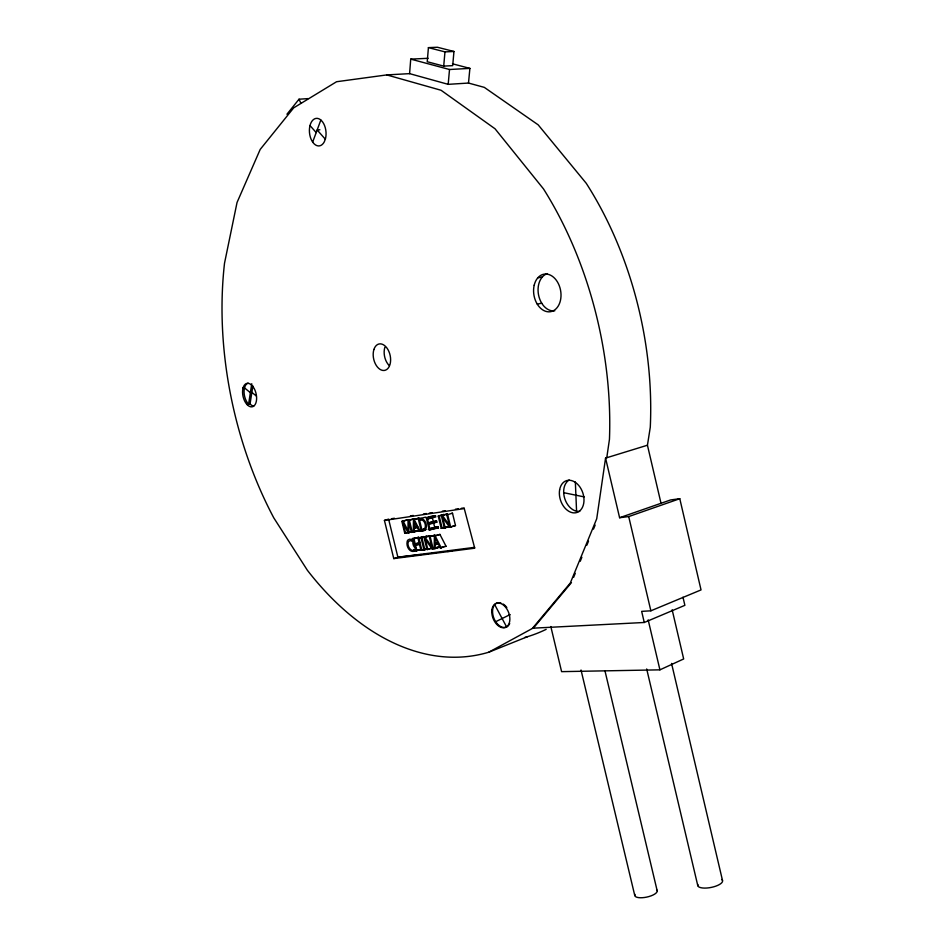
<?xml version="1.0" encoding="UTF-8"?>
<svg xmlns="http://www.w3.org/2000/svg" width="945" height="945" viewBox="0 0 945 945"><rect width="100%" height="100%" fill="white"/><g stroke="black" fill="none" stroke-linecap="round" stroke-linejoin="round"><path stroke-width="1.42" d="M408.051 520.471L414.146 518.817L408.051 520.471L408.027 530.688L403.184 521.179L401.861 521.38L404.767 533.299L410.319 531.692L404.767 533.299M405.582 533.181L402.924 522.62L408.122 532.838L408.831 532.744L408.854 521.782L411.406 532.401L418.103 530.629M413.449 519.644L418.978 518.061L413.449 519.644L413.355 532.13L414.253 532.011L414.264 528.066L417.844 526.944M435.196 543.257L435.125 537.563L437.759 542.938L435.196 543.257L437.582 542.477M435.184 544.568L438.362 544.178L440.299 547.946L446.028 546.257L439.933 534.421L434.381 536.063L434.216 548.667L435.149 548.561L435.184 544.568L437.559 543.788M416.308 548.75C409.941 555.802 403.798 539.075 411.736 540.812L411.819 539.571L415.375 538.426M661.016 503.283L647.443 445.225L650.278 427.234A288.792 188.965 77.5 0 0 586.231 183.283L538.166 124.835L484.301 87.365L468.496 83.054L448.19 84.341L409.587 73.639L410.732 59.122L428.144 58.295M428.416 47.628L427.234 61.732L443.713 66.115L452.69 65.642L453.966 51.479L437.405 47.25L428.416 47.628L444.965 51.88L453.966 51.479M443.713 66.115L444.965 51.88M448.19 84.341L449.513 69.505L410.732 59.122M468.496 83.054L469.889 68.383L452.466 63.799M647.443 445.225L605.568 458.101L596.72 518.781L570.296 583.041L532.555 628.201L644.266 622.483L684.877 605.332L682.975 597.205M606.761 457.734L609.454 439.33A295.608 187.275 77.3 0 0 543.481 188.894L495.038 128.78L441.055 90.259L386.765 74.915L336.574 81.731L293.706 107.836L260.194 149.428L237.041 202.49L224.52 263.206A295.608 187.275 77.3 0 0 273.755 517.813L307.385 570.284A295.608 187.275 77.3 0 0 488.766 652.215L527.475 636.694M251.76 383.753L248.57 404.259A11.99 6.662 76.9 0 1 244.046 392.01A11.99 6.662 76.9 0 1 248.157 383.138M253.673 406.137A11.99 6.674 76.9 0 1 250.059 403.928L252.87 385.985M312.665 142.081L320.851 120.015M413.189 539.819C412.197 542.796 413.154 547.415 416.332 548.643M573.603 577.371L575.257 573.355M580.23 561.283L581.884 557.266M586.857 545.194L588.511 541.178M593.484 529.106L595.137 525.089M286.937 114.227L299.022 99.213L308.07 98.611M488.766 652.215L533.701 627.74L571.453 582.592M412.882 538.26L416.568 538.048M416.603 549.966C410.791 554.632 405.984 547.297 407.13 541.768A5.079 3.13 72.2 0 1 407.779 540.15L409.551 539.158L411.819 539.571M495.676 621.727L510.111 614.569L509.343 614.864M550.817 626.523L561.602 671.647L659.917 669.84L683.672 658.96L672.143 609.761M644.266 622.483L641.655 611.356L650.869 610.813L701.036 589.916L679.786 498.712L670.666 499.929L619.601 517.718L605.568 458.101M532.555 628.201L533.701 627.74M619.601 517.718L628.708 516.572L679.786 498.712M424.069 537.457L429.857 535.791L424.069 537.457L426.998 549.529L432.597 547.864L427.837 549.423L425.285 539.3L432.089 548.927L437.889 547.226L436.838 547.356M434.216 548.667L439.909 546.99L435.149 548.561M440.299 547.946L443.866 546.765M413.059 538.874L418.706 537.244L413.059 538.874L415.977 550.84L420.43 549.577M421.257 554.538L397.904 557.231L388.596 519.136L384.426 520.411L393.758 558.589L397.904 557.231L474.626 547.344M420.927 550.25L426.573 548.584L420.927 550.25L419.556 544.603L415.505 545.1L416.875 550.734M421.033 537.847L426.691 536.205L421.033 537.847L423.962 549.895L427.518 548.726M423.962 549.895L428.428 548.62M432.089 548.927L435.657 547.746M415.977 550.84L419.533 549.683M415.505 545.1L419.06 543.954M429.325 536.772L434.948 535.13L429.325 536.772L431.865 546.895L425.085 537.315M434.381 536.063L439.933 534.421M413.957 538.756L415.198 543.859L419.946 542.324M448.816 526.684L445.225 527.83L442.638 517.506L449.607 527.239L455.49 525.562L452.501 513.218L451.615 513.348M449.607 527.239L455.49 525.562M418.009 538.237L423.655 536.595L418.009 538.237L419.249 543.351L415.198 543.859M411.736 540.812L414.111 540.044M438.114 526.613L429.845 528.598L428.758 524.121L436.826 522.16L436.519 520.919L428.463 522.88L427.506 518.959L435.775 516.962L435.48 515.71L431.074 516.348L426.289 517.825L429.243 529.991L438.421 527.877L438.114 526.613L428.179 529.271M438.244 516.1L443.973 514.47L438.244 516.1L441.22 528.373L446.005 526.849M441.22 528.373L446.938 526.719M441.374 515.639L447.233 513.986L441.374 515.639L444.363 527.948L449.147 526.424M421.907 519.337L419.509 520.069L421.86 529.732L424.246 528.976M414.264 528.066L417.359 527.641L419.249 531.338L421.635 530.582M419.249 531.338L424.955 529.708L424.021 529.826M428.687 518.309L425.474 517.163L418.316 518.982L421.257 531.066L426.018 529.554M429.243 529.991L432.822 528.857M408.122 532.838L411.677 531.716M408.831 532.744L412.398 531.622M411.406 532.401L417.052 530.771M414.253 532.011L419.013 530.511M414.276 526.767L416.769 526.412L414.182 521.12L414.276 526.767L416.662 526.011M428.463 522.88L436.519 520.919M429.963 523.754L432.349 522.998M427.506 518.959L432.29 517.47L433.247 521.38M442.437 515.486L449.347 525.184L446.808 514.848L452.501 513.218M426.289 517.825L435.48 515.71M401.861 521.38L407.945 519.715L403.184 521.179M417.123 549.895L418.174 549.647M247.07 404.59L250.059 403.928M242.983 388.194L244.495 387.875L250.366 392.695L251.866 392.364L256.284 395.99M537.244 304.101L541.721 303.203M537.811 277.818L542.324 276.979M391.502 518.71L394.408 518.273M410.402 515.899L413.308 515.462M423.478 513.962L426.384 513.525M429.29 513.088L432.196 512.662M442.366 511.15L445.272 510.713M455.443 509.201L458.349 508.776M461.255 508.339L464.16 507.914M384.426 520.411L464.267 508.587L474.733 548.206L393.758 558.589M418.316 518.982C426.041 515.238 430.365 531.964 421.257 531.066M446.808 514.848L447.694 514.73L450.694 527.097M419.509 520.069C425.096 517.789 428.227 529.897 421.86 529.732M436.826 522.16L433.542 522.62L434.629 527.086M435.113 528.326L438.421 527.877M444.363 527.948L445.225 527.83M445.06 546.364L446.028 546.257M426.998 549.529L427.837 549.423M424.175 554.195L428.546 553.687M431.463 553.345L435.846 552.837M440.228 552.341L443.146 551.998M447.517 551.49L451.899 550.982M319.871 129.772L317.154 129.997L325.304 139.187M449.513 69.505L469.889 68.383M386.765 74.915L409.587 73.639M563.681 492.676L584.175 496.905M309.995 125.567L316.197 132.56M494.707 604.67L506.626 626.96M435.149 535.969L441.256 547.828M414.205 519.537L420.182 531.208M299.022 99.213L300.723 102.875M421.931 537.729L424.86 549.777M418.907 538.118L421.824 550.144M409.386 520.282L412.303 532.271M413.934 549.517L414.229 550.746M439.177 515.958L442.154 528.255M430.684 517.198L430.991 518.451M433.342 528.125L433.649 529.401M431.735 522.42L432.03 523.672M430.188 536.654L433.129 548.797M581.021 670.017L634.756 895.47M604.93 670.69L657.177 890.781M671.552 663.414L722.512 880.492M628.708 516.572L650.869 610.813M648.164 619.873L659.917 669.84M646.687 668.966L697.788 885.654M575.351 481.985L576.568 511.245M546.186 629.335A288.792 188.965 77.5 0 1 524.699 637.497M721.732 879.476A12.639 4.43 -11.1 0 1 711.467 887.367A12.639 4.43 -11.1 0 1 697.894 884.461M656.598 889.836A11.458 4.016 -12.1 0 1 646.675 897.112A11.458 4.016 -12.1 0 1 634.981 894.36M554.762 310.81A18.994 13.537 80.2 0 1 538.555 294.982A18.994 13.537 80.2 0 1 547.403 273.613M389.328 365.668A13.431 8.458 77.9 0 1 384.863 347.311M509.698 623.535A12.899 8.316 69 0 1 494.129 618.833A12.899 8.316 69 0 1 500.85 602.969M503.212 604.068A12.899 8.316 69 0 1 506.827 607.517M579.734 511.387A16.715 11.753 71.7 0 1 564.874 498.972A16.715 11.753 71.7 0 1 569.173 480.013M412.244 539.099A5.068 3.13 72.2 0 1 412.528 538.638M325.434 138.844L324.336 141.75A13.856 8.257 83.9 0 1 310.326 137.072A13.856 8.257 83.9 0 1 317.378 118.373A13.856 8.257 83.9 0 1 325.434 138.844M373.925 349.461A13.513 8.434 77.8 0 0 382.819 370.44A13.513 8.434 77.8 0 0 388.95 351.611A13.513 8.434 77.8 0 0 373.925 349.461M491.955 609.572A12.899 8.316 69 0 0 503.756 627.799A12.899 8.316 69 0 0 506.756 608.793A12.899 8.316 69 0 0 491.955 609.572M559.629 489.793A16.762 11.753 71.7 0 0 575.422 512.828A16.762 11.753 71.7 0 0 579.97 487.088A16.762 11.753 71.7 0 0 559.629 489.793M534.197 285.201A19.042 13.525 80.1 0 0 550.285 311.744A19.042 13.525 80.1 0 0 557.396 281.858A19.042 13.525 80.1 0 0 534.197 285.201M243.019 388.1A12.002 6.662 76.9 0 0 250.673 406.811A12.002 6.662 76.9 0 0 255.055 390.368A12.002 6.662 76.9 0 0 243.019 388.1"/></g></svg>
